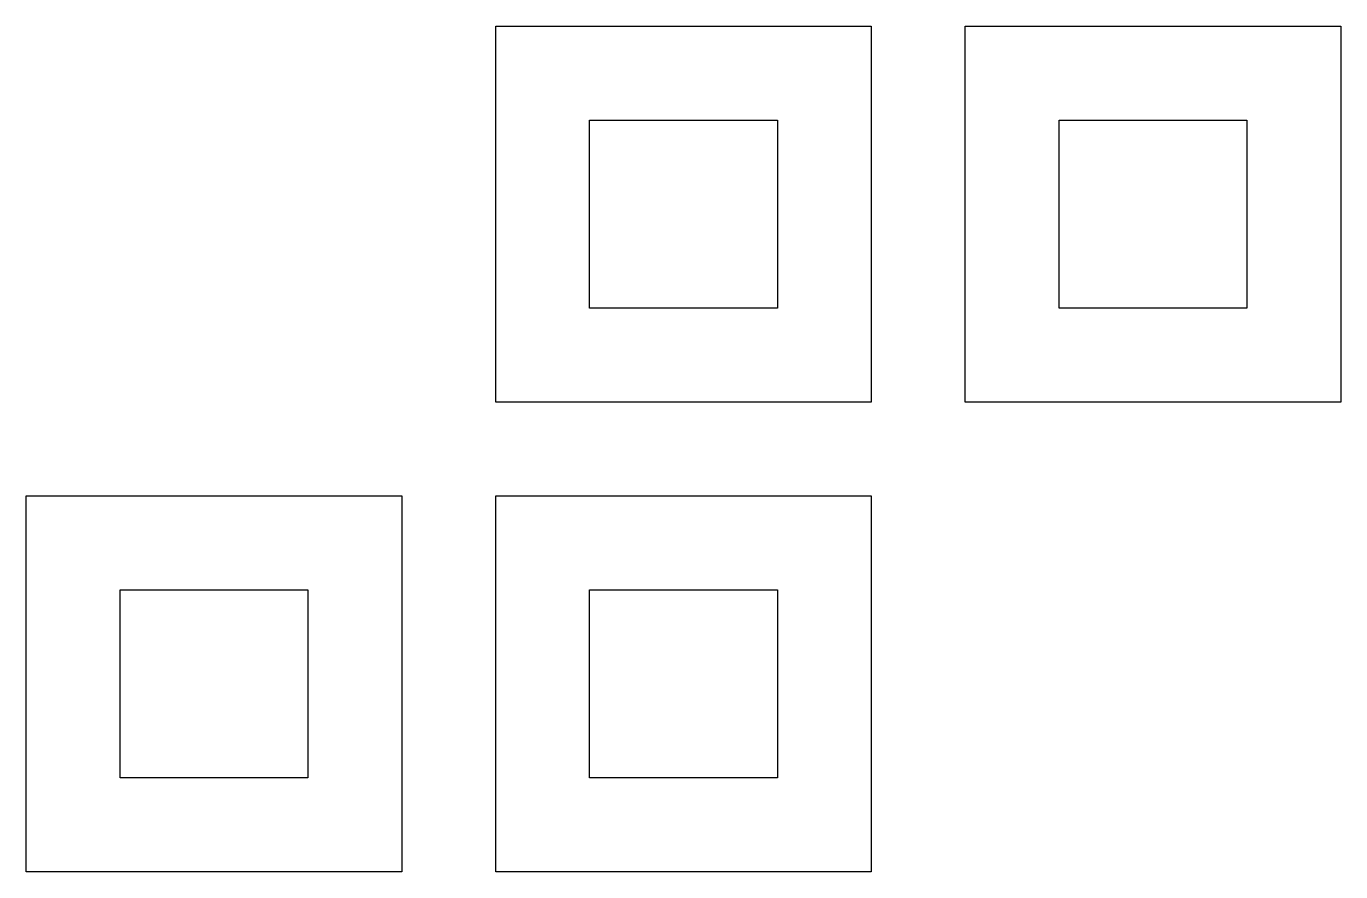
# Model space of a CAD drawing. Extents: x -4.8 to 54.8, y 5.8 to 44.2.
import ezdxf

# ---------------------------------------------------------------- set-up
doc = ezdxf.new("R2010")
doc.units = 0
doc.layers.add('Layer_1', color=7, linetype='CONTINUOUS')

msp = doc.modelspace()

# ---------------------------------------------------------------- linework, layer by layer
at = {"layer": 'Layer_1', "color": 7}
for points in [[(16.481468, 27.129698), (16.481468, 44.166776), (33.518529, 44.166776), (33.518529, 27.129698), (16.481468, 27.129698)], [(37.777798, 27.129523), (37.777798, 44.166601), (54.814859, 44.166601), (54.814859, 27.129523), (37.777798, 27.129523)], [(20.740747, 31.388837), (20.740747, 39.907377), (29.259268, 39.907377), (29.259268, 31.388837), (20.740747, 31.388837)], [(42.037076, 31.388837), (42.037076, 39.907377), (50.555598, 39.907377), (50.555598, 31.388837), (42.037076, 31.388837)], [(-4.814862, 5.833217), (-4.814862, 22.870298), (12.222216, 22.870298), (12.222216, 5.833217), (-4.814862, 5.833217)], [(16.481468, 5.833217), (16.481468, 22.870298), (33.518529, 22.870298), (33.518529, 5.833217), (16.481468, 5.833217)], [(-0.555584, 10.092628), (-0.555584, 18.611159), (7.962938, 18.611159), (7.962938, 10.092628), (-0.555584, 10.092628)], [(20.740747, 10.092628), (20.740747, 18.611159), (29.259268, 18.611159), (29.259268, 10.092628), (20.740747, 10.092628)]]:
    msp.add_lwpolyline(points, dxfattribs=at)

doc.saveas('drawing.dxf')
